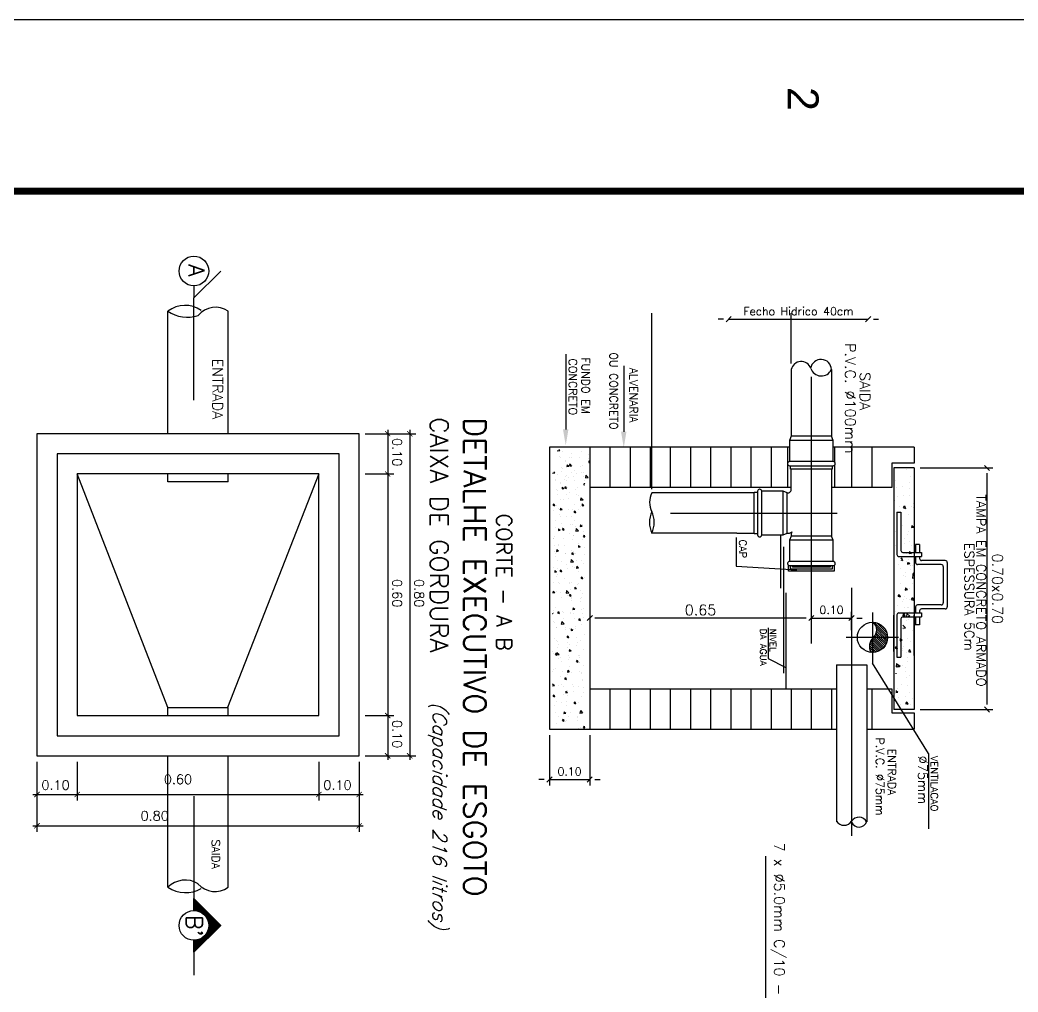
# Model space of a CAD drawing. Header units: millimetres. Extents: x 1904 to 2142, y -1319 to -1235.
# Drawn here: x 1937.38 to 1951.95, y -1249.12 to -1234.92 of the extents above; entities that cross this region are included whole.
import ezdxf
from ezdxf.enums import TextEntityAlignment as Align

# ---------------------------------------------------------------- set-up
doc = ezdxf.new("R2010")
doc.units = ezdxf.units.MM
doc.header["$LTSCALE"] = 30
doc.linetypes.add('CENTER2', pattern=[28.575, 19.05, -3.175, 3.175, -3.175])
doc.linetypes.add('HIDDEN', pattern=[0.375, 0.25, -0.125])
doc.layers.get('0').update_dxf_attribs({"linetype": 'CONTINUOUS'})
for name, color, linetype in [('A-LAYOUT', 7, 'CONTINUOUS'), ('DETALLHES_CAIXAS', 6, 'CONTINUOUS'), ("PRANCHA - PROJETU'S", 7, 'CONTINUOUS'), ('TXT_1', 2, 'CONTINUOUS'), ('TXT_2', 6, 'CONTINUOUS')]:
    doc.layers.add(name, color=color, linetype=linetype)
doc.styles.add('ADITIVOCAD', font='ROMANS.shx')
doc.styles.add('ARIAL', font='arial.ttf', dxfattribs={"height": 2})
doc.styles.add('ROMANS', font='simplex.shx', dxfattribs={"height": 6})

# ---------------------------------------------------------------- blocks, each defined once
blk = doc.blocks.new('ADFSGASDFG')
at = {"layer": "PRANCHA - PROJETU'S", "color": 1}
blk.add_line((276.578, 107.346), (276.578, 47.946), dxfattribs=at)
at = {"layer": "PRANCHA - PROJETU'S", "color": 4, "const_width": 0.1}
blk.add_lwpolyline([(279.078, 106.346), (359.678, 106.346), (359.678, 48.946), (279.078, 48.946)], close=True, dxfattribs=at)
at = {"layer": "PRANCHA - PROJETU'S", "color": 50, "linetype": 'Continuous', "style": 'ARIAL'}
blk.add_text('2', height=0.45, dxfattribs=at).set_placement((277.732, 92.496), align=Align.MIDDLE)
blk = doc.blocks.new('*X101')
at = {"color": 0}
for p, q in [((189.809, 137.783), (190.139, 138.114)), ((189.823, 137.85), (190.072, 138.1)), ((189.872, 137.952), (189.97, 138.051)), ((189.912, 137.834), (190.181, 138.103)), ((189.98, 137.849), (190.181, 138.05)), ((190.181, 138.103), (190.194, 138.116)), ((190.181, 138.05), (190.242, 138.111)), ((190.181, 137.997), (190.286, 138.101)), ((190.181, 137.944), (190.325, 138.087)), ((190.181, 137.891), (190.361, 138.07)), ((190.181, 137.838), (190.394, 138.05)), ((190.181, 137.785), (190.424, 138.027)), ((190.031, 137.847), (190.181, 137.997)), ((190.074, 137.837), (190.181, 137.944)), ((190.112, 137.821), (190.181, 137.891)), ((190.144, 137.801), (190.181, 137.838)), ((190.173, 137.776), (190.181, 137.785)), ((190.198, 137.749), (190.451, 138.001)), ((190.244, 137.741), (190.476, 137.973)), ((190.297, 137.741), (190.498, 137.942)), ((190.35, 137.741), (190.517, 137.908)), ((190.403, 137.741), (190.533, 137.871)), ((190.456, 137.741), (190.545, 137.831)), ((190.509, 137.741), (190.554, 137.786)), ((190.227, 137.724), (190.244, 137.741)), ((190.259, 137.703), (190.297, 137.741)), ((190.295, 137.686), (190.35, 137.741)), ((190.335, 137.673), (190.403, 137.741)), ((190.38, 137.665), (190.456, 137.741)), ((190.433, 137.665), (190.509, 137.741)), ((190.5, 137.679), (190.556, 137.735))]:
    blk.add_line(p, q, dxfattribs=at)
blk = doc.blocks.new('*X99')
at = {"color": 0}
for p, q in [((101.59, 65.457), (101.923, 65.79)), ((102.251, 65.457), (101.919, 65.789)), ((101.608, 65.457), (101.932, 65.781)), ((101.626, 65.457), (101.941, 65.772)), ((101.643, 65.457), (101.95, 65.763)), ((101.661, 65.457), (101.958, 65.755)), ((101.839, 65.622), (101.795, 65.665)), ((101.851, 65.627), (101.804, 65.674)), ((101.864, 65.632), (101.813, 65.683)), ((101.878, 65.636), (101.822, 65.692)), ((101.892, 65.639), (101.831, 65.701)), ((101.908, 65.641), (101.84, 65.709)), ((101.847, 65.626), (101.967, 65.746)), ((101.925, 65.641), (101.848, 65.718)), ((101.944, 65.64), (101.857, 65.727)), ((101.966, 65.636), (101.866, 65.736)), ((101.874, 65.635), (101.976, 65.737)), ((101.993, 65.627), (101.875, 65.745)), ((102.035, 65.602), (101.884, 65.754)), ((102.198, 65.457), (101.893, 65.762)), ((101.897, 65.64), (101.985, 65.728)), ((102.216, 65.457), (101.901, 65.771)), ((102.233, 65.457), (101.91, 65.78)), ((101.916, 65.641), (101.994, 65.719)), ((101.933, 65.641), (102.003, 65.71)), ((101.949, 65.639), (102.011, 65.702)), ((101.964, 65.636), (102.02, 65.693)), ((101.978, 65.633), (102.029, 65.684)), ((101.991, 65.628), (102.038, 65.675)), ((102.003, 65.622), (102.047, 65.666)), ((101.738, 65.475), (101.672, 65.541)), ((101.74, 65.49), (101.68, 65.55)), ((101.744, 65.505), (101.689, 65.559)), ((101.748, 65.518), (101.698, 65.568)), ((101.753, 65.531), (101.707, 65.577)), ((101.759, 65.543), (101.716, 65.586)), ((101.765, 65.554), (101.725, 65.594)), ((101.772, 65.565), (101.733, 65.603)), ((101.78, 65.575), (101.742, 65.612)), ((101.788, 65.584), (101.751, 65.621)), ((101.797, 65.593), (101.76, 65.63)), ((101.807, 65.601), (101.769, 65.639)), ((101.817, 65.609), (101.778, 65.648)), ((101.827, 65.615), (101.787, 65.656)), ((102.015, 65.616), (102.056, 65.657)), ((102.025, 65.609), (102.065, 65.649)), ((102.036, 65.602), (102.073, 65.64)), ((102.045, 65.594), (102.082, 65.631)), ((102.054, 65.585), (102.091, 65.622)), ((102.062, 65.576), (102.1, 65.613)), ((102.18, 65.457), (102.067, 65.571)), ((102.07, 65.566), (102.109, 65.604)), ((102.077, 65.555), (102.118, 65.595)), ((102.084, 65.544), (102.126, 65.587)), ((102.09, 65.532), (102.135, 65.578)), ((102.095, 65.52), (102.144, 65.569)), ((102.099, 65.506), (102.153, 65.56)), ((102.102, 65.492), (102.162, 65.551)), ((102.105, 65.477), (102.171, 65.542)), ((101.597, 65.457), (101.592, 65.462)), ((101.615, 65.457), (101.601, 65.471)), ((101.632, 65.457), (101.61, 65.48)), ((101.65, 65.457), (101.619, 65.488)), ((101.668, 65.457), (101.627, 65.497)), ((101.685, 65.457), (101.636, 65.506)), ((101.703, 65.457), (101.645, 65.515)), ((101.721, 65.457), (101.654, 65.524)), ((101.737, 65.458), (101.663, 65.533)), ((101.679, 65.457), (101.753, 65.531)), ((101.696, 65.457), (101.744, 65.504)), ((101.714, 65.457), (101.739, 65.482)), ((101.732, 65.457), (101.737, 65.463)), ((102.163, 65.457), (102.092, 65.528)), ((102.145, 65.457), (102.1, 65.502)), ((102.127, 65.457), (102.104, 65.48)), ((102.106, 65.46), (102.179, 65.534)), ((102.109, 65.457), (102.106, 65.461)), ((102.121, 65.457), (102.188, 65.525)), ((102.138, 65.457), (102.197, 65.516)), ((102.156, 65.457), (102.206, 65.507)), ((102.174, 65.457), (102.215, 65.498)), ((102.191, 65.457), (102.224, 65.489)), ((102.209, 65.457), (102.232, 65.481)), ((102.227, 65.457), (102.241, 65.472)), ((102.244, 65.457), (102.25, 65.463))]:
    blk.add_line(p, q, dxfattribs=at)

msp = doc.modelspace()

# ---------------------------------------------------------------- linework, layer by layer
at = {"layer": 'A-LAYOUT'}
for p, q in [((1939.537, -1240.963), (1939.537, -1239.173)), ((1940.419, -1240.963), (1940.419, -1239.173)), ((1945.347, -1239.802), (1945.347, -1240.901)), ((1946.194, -1239.969), (1946.194, -1240.933)), ((1949.251, -1241.06), (1948.615, -1241.06)), ((1949.271, -1241.16), (1949.271, -1241.377)), ((1945.224, -1241.211), (1945.261, -1241.207)), ((1945.245, -1241.192), (1945.261, -1241.207)), ((1945.259, -1241.205), (1945.259, -1241.205)), ((1945.262, -1241.302), (1945.262, -1241.302)), ((1945.273, -1241.311), (1945.273, -1241.311)), ((1945.299, -1241.227), (1945.299, -1241.227)), ((1945.403, -1241.307), (1945.403, -1241.307)), ((1945.426, -1241.317), (1945.426, -1241.317)), ((1945.432, -1241.25), (1945.432, -1241.25)), ((1945.544, -1241.313), (1945.544, -1241.313)), ((1945.572, -1241.22), (1945.572, -1241.22)), ((1945.685, -1241.267), (1945.685, -1241.267)), ((1945.685, -1241.318), (1945.685, -1241.318)), ((1945.289, -1241.453), (1945.289, -1241.453)), ((1945.339, -1241.351), (1945.339, -1241.351)), ((1945.346, -1241.364), (1945.346, -1241.364)), ((1945.367, -1241.417), (1945.364, -1241.442)), ((1945.364, -1241.442), (1945.391, -1241.437)), ((1945.367, -1241.417), (1945.391, -1241.437)), ((1945.412, -1241.405), (1945.398, -1241.427)), ((1945.398, -1241.427), (1945.424, -1241.435)), ((1945.412, -1241.405), (1945.424, -1241.435)), ((1945.44, -1241.423), (1945.44, -1241.423)), ((1945.563, -1241.447), (1945.563, -1241.447)), ((1945.593, -1241.428), (1945.593, -1241.428)), ((1945.685, -1241.358), (1945.683, -1241.383)), ((1945.683, -1241.383), (1945.694, -1241.381)), ((1945.685, -1241.358), (1945.694, -1241.366)), ((1939.538, -1244.962), (1938.214, -1241.551)), ((1939.537, -1241.668), (1939.537, -1241.551)), ((1941.743, -1241.551), (1940.407, -1244.962)), ((1940.419, -1241.668), (1940.419, -1241.551)), ((1945.153, -1241.539), (1945.19, -1241.535)), ((1945.174, -1241.519), (1945.19, -1241.534)), ((1945.188, -1241.533), (1945.188, -1241.533)), ((1945.228, -1241.555), (1945.228, -1241.555)), ((1945.292, -1241.52), (1945.292, -1241.52)), ((1945.294, -1241.472), (1945.294, -1241.472)), ((1945.337, -1241.59), (1945.337, -1241.59)), ((1945.361, -1241.577), (1945.361, -1241.577)), ((1945.381, -1241.598), (1945.381, -1241.598)), ((1945.433, -1241.525), (1945.433, -1241.525)), ((1945.461, -1241.583), (1945.461, -1241.583)), ((1945.474, -1241.497), (1945.474, -1241.497)), ((1945.501, -1241.548), (1945.501, -1241.548)), ((1945.574, -1241.53), (1945.574, -1241.53)), ((1945.607, -1241.534), (1945.607, -1241.534)), ((1945.613, -1241.595), (1945.613, -1241.595)), ((1945.639, -1241.57), (1945.633, -1241.608)), ((1945.633, -1241.608), (1945.673, -1241.603)), ((1945.639, -1241.57), (1945.673, -1241.603)), ((1950.136, -1241.605), (1950.137, -1241.609)), ((1950.136, -1241.608), (1950.137, -1241.609)), ((1950.147, -1241.483), (1950.147, -1241.483)), ((1950.323, -1241.489), (1950.323, -1241.489)), ((1950.374, -1241.584), (1950.374, -1241.584)), ((1950.428, -1241.536), (1950.428, -1241.536)), ((1940.419, -1241.668), (1939.537, -1241.668)), ((1945.191, -1241.63), (1945.191, -1241.63)), ((1945.202, -1241.639), (1945.202, -1241.639)), ((1945.268, -1241.679), (1945.268, -1241.679)), ((1945.275, -1241.691), (1945.275, -1241.691)), ((1945.295, -1241.744), (1945.293, -1241.77)), ((1945.295, -1241.744), (1945.32, -1241.765)), ((1945.341, -1241.733), (1945.327, -1241.754)), ((1945.327, -1241.754), (1945.352, -1241.763)), ((1945.332, -1241.635), (1945.332, -1241.635)), ((1945.341, -1241.733), (1945.352, -1241.763)), ((1945.355, -1241.644), (1945.355, -1241.644)), ((1945.369, -1241.75), (1945.369, -1241.75)), ((1945.473, -1241.64), (1945.473, -1241.64)), ((1945.522, -1241.755), (1945.522, -1241.755)), ((1945.614, -1241.685), (1945.612, -1241.711)), ((1945.612, -1241.711), (1945.623, -1241.709)), ((1945.614, -1241.645), (1945.614, -1241.645)), ((1945.614, -1241.685), (1945.623, -1241.693)), ((1950.164, -1241.65), (1950.164, -1241.65)), ((1950.184, -1241.755), (1950.184, -1241.755)), ((1950.264, -1241.731), (1950.264, -1241.731)), ((1950.372, -1241.672), (1950.372, -1241.672)), ((1945.218, -1241.781), (1945.218, -1241.781)), ((1945.221, -1241.847), (1945.221, -1241.847)), ((1945.223, -1241.799), (1945.223, -1241.799)), ((1945.293, -1241.77), (1945.32, -1241.765)), ((1945.362, -1241.852), (1945.362, -1241.852)), ((1945.403, -1241.824), (1945.403, -1241.824)), ((1945.492, -1241.774), (1945.492, -1241.774)), ((1945.503, -1241.857), (1945.503, -1241.857)), ((1945.536, -1241.861), (1945.536, -1241.861)), ((1945.568, -1241.897), (1945.562, -1241.935)), ((1945.568, -1241.897), (1945.602, -1241.93)), ((1948.096, -1241.827), (1946.604, -1241.827)), ((1948.52, -1242.439), (1948.52, -1241.804)), ((1950.186, -1241.874), (1950.186, -1241.874)), ((1950.281, -1241.863), (1950.281, -1241.863)), ((1950.36, -1241.761), (1950.36, -1241.761)), ((1950.362, -1241.867), (1950.362, -1241.867)), ((1945.171, -1241.986), (1945.156, -1242.007)), ((1945.156, -1242.007), (1945.182, -1242.015)), ((1945.171, -1241.986), (1945.182, -1242.015)), ((1945.209, -1242.007), (1945.209, -1242.007)), ((1945.266, -1241.918), (1945.266, -1241.918)), ((1945.269, -1242.048), (1945.267, -1242.073)), ((1945.269, -1242.048), (1945.293, -1242.068)), ((1945.31, -1241.926), (1945.31, -1241.926)), ((1945.39, -1241.91), (1945.39, -1241.91)), ((1945.482, -1242), (1945.482, -1242)), ((1945.557, -1242.022), (1945.557, -1242.022)), ((1945.562, -1241.935), (1945.602, -1241.93)), ((1945.587, -1241.989), (1945.585, -1242.015)), ((1945.585, -1242.015), (1945.612, -1242.01)), ((1945.587, -1241.989), (1945.612, -1242.01)), ((1950.152, -1241.933), (1950.152, -1241.933)), ((1950.218, -1242.022), (1950.218, -1242.022)), ((1950.294, -1242.016), (1950.276, -1242.043)), ((1950.276, -1242.043), (1950.308, -1242.053)), ((1950.294, -1242.016), (1950.308, -1242.053)), ((1950.394, -1242.028), (1950.394, -1242.028)), ((1950.421, -1242.038), (1950.421, -1242.038)), ((1950.425, -1241.981), (1950.425, -1241.981)), ((1950.43, -1241.955), (1950.43, -1241.955)), ((1945.162, -1242.087), (1945.162, -1242.087)), ((1945.248, -1242.061), (1945.248, -1242.061)), ((1945.256, -1242.144), (1945.256, -1242.144)), ((1945.259, -1242.066), (1945.259, -1242.066)), ((1945.267, -1242.073), (1945.293, -1242.068)), ((1945.272, -1242.172), (1945.272, -1242.172)), ((1945.353, -1242.173), (1945.353, -1242.173)), ((1945.389, -1242.066), (1945.389, -1242.066)), ((1945.426, -1242.178), (1945.426, -1242.178)), ((1945.446, -1242.071), (1945.446, -1242.071)), ((1945.478, -1242.089), (1945.463, -1242.11)), ((1945.463, -1242.11), (1945.489, -1242.118)), ((1945.478, -1242.089), (1945.489, -1242.118)), ((1945.53, -1242.071), (1945.53, -1242.071)), ((1950.182, -1242.11), (1950.241, -1242.11)), ((1950.182, -1242.11), (1950.182, -1242.727)), ((1950.239, -1242.183), (1950.239, -1242.183)), ((1950.241, -1242.11), (1950.241, -1242.668)), ((1950.307, -1242.064), (1950.307, -1242.064)), ((1950.35, -1242.15), (1950.35, -1242.15)), ((1945.199, -1242.233), (1945.199, -1242.233)), ((1945.204, -1242.334), (1945.204, -1242.334)), ((1945.28, -1242.281), (1945.28, -1242.281)), ((1945.307, -1242.341), (1945.293, -1242.363)), ((1945.294, -1242.333), (1945.294, -1242.333)), ((1945.307, -1242.341), (1945.319, -1242.371)), ((1945.421, -1242.286), (1945.421, -1242.286)), ((1945.44, -1242.284), (1945.44, -1242.284)), ((1945.472, -1242.226), (1945.472, -1242.226)), ((1945.488, -1242.318), (1945.488, -1242.318)), ((1945.561, -1242.293), (1945.559, -1242.318)), ((1945.559, -1242.318), (1945.585, -1242.313)), ((1945.561, -1242.293), (1945.585, -1242.313)), ((1945.562, -1242.291), (1945.562, -1242.291)), ((1945.593, -1242.289), (1945.593, -1242.289)), ((1950.14, -1242.215), (1950.14, -1242.215)), ((1950.143, -1242.259), (1950.143, -1242.259)), ((1950.258, -1242.297), (1950.258, -1242.297)), ((1950.399, -1242.303), (1950.396, -1242.335)), ((1950.396, -1242.335), (1950.43, -1242.329)), ((1950.399, -1242.303), (1950.43, -1242.329)), ((1950.409, -1242.321), (1950.409, -1242.321)), ((1945.19, -1242.459), (1945.19, -1242.459)), ((1945.242, -1242.352), (1945.24, -1242.377)), ((1945.24, -1242.377), (1945.267, -1242.372)), ((1945.242, -1242.352), (1945.267, -1242.372)), ((1945.247, -1242.37), (1945.247, -1242.37)), ((1945.293, -1242.363), (1945.318, -1242.371)), ((1945.395, -1242.42), (1945.395, -1242.42)), ((1945.461, -1242.444), (1945.461, -1242.444)), ((1945.463, -1242.452), (1945.463, -1242.452)), ((1945.498, -1242.349), (1945.492, -1242.387)), ((1945.492, -1242.387), (1945.532, -1242.382)), ((1945.498, -1242.349), (1945.532, -1242.382)), ((1945.614, -1242.445), (1945.6, -1242.466)), ((1945.6, -1242.466), (1945.623, -1242.473)), ((1945.607, -1242.395), (1945.607, -1242.395)), ((1945.614, -1242.445), (1945.623, -1242.468)), ((1947.843, -1242.415), (1946.604, -1242.415)), ((1947.836, -1242.478), (1947.836, -1242.897)), ((1947.843, -1242.415), (1948.096, -1242.415)), ((1948.485, -1242.439), (1948.485, -1243.219)), ((1950.16, -1242.392), (1950.16, -1242.392)), ((1950.338, -1242.432), (1950.338, -1242.432)), ((1950.351, -1242.398), (1950.351, -1242.398)), ((1945.162, -1242.489), (1945.162, -1242.489)), ((1945.169, -1242.493), (1945.169, -1242.493)), ((1945.176, -1242.595), (1945.176, -1242.595)), ((1945.237, -1242.596), (1945.237, -1242.596)), ((1945.247, -1242.581), (1945.247, -1242.581)), ((1945.31, -1242.498), (1945.31, -1242.498)), ((1945.329, -1242.6), (1945.329, -1242.6)), ((1945.451, -1242.504), (1945.451, -1242.504)), ((1945.53, -1242.565), (1945.53, -1242.565)), ((1945.534, -1242.597), (1945.532, -1242.622)), ((1945.532, -1242.622), (1945.559, -1242.617)), ((1945.534, -1242.597), (1945.559, -1242.617)), ((1945.592, -1242.509), (1945.592, -1242.509)), ((1945.621, -1242.626), (1945.621, -1242.626)), ((1948.529, -1242.615), (1948.529, -1244.463)), ((1949.251, -1242.518), (1948.615, -1242.518)), ((1950.159, -1242.601), (1950.159, -1242.601)), ((1950.186, -1242.592), (1950.186, -1242.592)), ((1950.292, -1242.492), (1950.292, -1242.492)), ((1950.295, -1242.569), (1950.295, -1242.569)), ((1950.369, -1242.531), (1950.369, -1242.531)), ((1950.397, -1242.603), (1950.397, -1242.603)), ((1950.455, -1242.58), (1950.455, -1242.698)), ((1950.514, -1242.58), (1950.455, -1242.58)), ((1950.514, -1242.58), (1950.514, -1242.698)), ((1945.18, -1242.685), (1945.18, -1242.685)), ((1945.196, -1242.707), (1945.196, -1242.707)), ((1945.197, -1242.755), (1945.197, -1242.755)), ((1945.213, -1242.681), (1945.24, -1242.676)), ((1945.216, -1242.655), (1945.214, -1242.681)), ((1945.216, -1242.655), (1945.24, -1242.676)), ((1945.337, -1242.712), (1945.337, -1242.712)), ((1945.343, -1242.706), (1945.343, -1242.706)), ((1945.429, -1242.718), (1945.455, -1242.727)), ((1945.444, -1242.697), (1945.43, -1242.718)), ((1945.437, -1242.666), (1945.437, -1242.666)), ((1945.444, -1242.697), (1945.455, -1242.727)), ((1945.453, -1242.678), (1945.453, -1242.678)), ((1945.478, -1242.717), (1945.478, -1242.717)), ((1945.496, -1242.712), (1945.496, -1242.712)), ((1945.619, -1242.723), (1945.619, -1242.723)), ((1950.212, -1242.757), (1950.543, -1242.757)), ((1950.251, -1242.777), (1950.238, -1242.797)), ((1950.251, -1242.777), (1950.265, -1242.814)), ((1950.27, -1242.698), (1950.543, -1242.698)), ((1950.326, -1242.715), (1950.326, -1242.715)), ((1950.366, -1242.683), (1950.363, -1242.714)), ((1950.363, -1242.714), (1950.396, -1242.708)), ((1950.366, -1242.683), (1950.396, -1242.708)), ((1950.395, -1242.731), (1950.395, -1242.731)), ((1950.455, -1242.757), (1950.455, -1242.845)), ((1950.514, -1242.757), (1950.514, -1242.786)), ((1950.543, -1242.698), (1950.543, -1242.757)), ((1945.171, -1242.911), (1945.171, -1242.911)), ((1945.227, -1242.822), (1945.227, -1242.822)), ((1945.289, -1242.828), (1945.289, -1242.828)), ((1945.364, -1242.867), (1945.364, -1242.867)), ((1945.428, -1242.801), (1945.422, -1242.839)), ((1945.422, -1242.839), (1945.462, -1242.834)), ((1945.428, -1242.801), (1945.462, -1242.834)), ((1945.444, -1242.904), (1945.444, -1242.904)), ((1945.48, -1242.913), (1945.48, -1242.913)), ((1945.505, -1242.926), (1945.532, -1242.921)), ((1945.508, -1242.9), (1945.506, -1242.926)), ((1945.508, -1242.9), (1945.532, -1242.921)), ((1945.51, -1242.818), (1945.51, -1242.818)), ((1945.573, -1242.812), (1945.573, -1242.812)), ((1945.612, -1242.852), (1945.612, -1242.852)), ((1947.836, -1242.897), (1948.723, -1242.951)), ((1950.199, -1242.876), (1950.199, -1242.876)), ((1950.238, -1242.805), (1950.265, -1242.814)), ((1950.329, -1242.836), (1950.329, -1242.836)), ((1950.336, -1242.866), (1950.37, -1242.86)), ((1950.338, -1242.846), (1950.337, -1242.866)), ((1950.345, -1242.8), (1950.345, -1242.8)), ((1950.354, -1242.846), (1950.37, -1242.86)), ((1950.375, -1242.883), (1950.375, -1242.883)), ((1950.385, -1242.886), (1950.385, -1242.886)), ((1950.405, -1242.881), (1950.405, -1242.881)), ((1950.831, -1242.874), (1950.484, -1242.874)), ((1950.889, -1242.815), (1950.543, -1242.815)), ((1950.86, -1242.904), (1950.86, -1243.433)), ((1950.919, -1242.845), (1950.919, -1243.492)), ((1945.189, -1242.959), (1945.187, -1242.985)), ((1945.187, -1242.985), (1945.213, -1242.98)), ((1945.189, -1242.959), (1945.214, -1242.98)), ((1945.218, -1243.048), (1945.218, -1243.048)), ((1945.227, -1242.927), (1945.227, -1242.927)), ((1945.232, -1243.023), (1945.232, -1243.023)), ((1945.273, -1242.95), (1945.259, -1242.971)), ((1945.259, -1242.971), (1945.285, -1242.98)), ((1945.273, -1242.95), (1945.285, -1242.98)), ((1945.368, -1242.932), (1945.368, -1242.932)), ((1945.509, -1242.937), (1945.509, -1242.937)), ((1945.531, -1242.978), (1945.531, -1242.978)), ((1945.58, -1243.053), (1945.566, -1243.074)), ((1945.58, -1243.053), (1945.592, -1243.083)), ((1945.615, -1243.059), (1945.615, -1243.059)), ((1950.23, -1242.926), (1950.23, -1242.926)), ((1950.281, -1243.031), (1950.281, -1243.031)), ((1950.309, -1243.052), (1950.309, -1243.052)), ((1950.314, -1242.997), (1950.314, -1242.997)), ((1950.38, -1242.94), (1950.38, -1242.94)), ((1950.409, -1243.071), (1950.436, -1243.068)), ((1950.417, -1243.024), (1950.41, -1243.071)), ((1950.428, -1242.994), (1950.411, -1243.02)), ((1950.411, -1243.02), (1950.436, -1243.029)), ((1950.417, -1243.024), (1950.436, -1243.043)), ((1950.428, -1242.994), (1950.436, -1243.014)), ((1945.161, -1243.137), (1945.161, -1243.137)), ((1945.246, -1243.129), (1945.246, -1243.129)), ((1945.257, -1243.145), (1945.257, -1243.145)), ((1945.331, -1243.075), (1945.331, -1243.075)), ((1945.398, -1243.15), (1945.398, -1243.15)), ((1945.399, -1243.134), (1945.399, -1243.134)), ((1945.434, -1243.13), (1945.434, -1243.13)), ((1945.481, -1243.204), (1945.479, -1243.23)), ((1945.481, -1243.204), (1945.505, -1243.225)), ((1945.522, -1243.16), (1945.522, -1243.16)), ((1945.539, -1243.155), (1945.539, -1243.155)), ((1945.566, -1243.074), (1945.592, -1243.083)), ((1945.602, -1243.078), (1945.602, -1243.078)), ((1950.142, -1243.168), (1950.142, -1243.168)), ((1950.236, -1243.148), (1950.236, -1243.148)), ((1950.306, -1243.214), (1950.303, -1243.245)), ((1950.306, -1243.214), (1950.336, -1243.239)), ((1950.412, -1243.155), (1950.412, -1243.155)), ((1945.163, -1243.263), (1945.16, -1243.288)), ((1945.16, -1243.288), (1945.187, -1243.283)), ((1945.163, -1243.263), (1945.187, -1243.283)), ((1945.208, -1243.274), (1945.208, -1243.274)), ((1945.267, -1243.289), (1945.267, -1243.289)), ((1945.284, -1243.358), (1945.284, -1243.358)), ((1945.358, -1243.253), (1945.352, -1243.291)), ((1945.352, -1243.291), (1945.392, -1243.286)), ((1945.358, -1243.253), (1945.392, -1243.286)), ((1945.374, -1243.322), (1945.374, -1243.322)), ((1945.41, -1243.306), (1945.396, -1243.327)), ((1945.396, -1243.327), (1945.421, -1243.336)), ((1945.41, -1243.306), (1945.421, -1243.336)), ((1945.413, -1243.24), (1945.413, -1243.24)), ((1945.425, -1243.356), (1945.425, -1243.356)), ((1945.479, -1243.23), (1945.505, -1243.225)), ((1945.566, -1243.246), (1945.566, -1243.246)), ((1945.58, -1243.352), (1945.58, -1243.352)), ((1945.593, -1243.304), (1945.593, -1243.304)), ((1948.561, -1243.286), (1948.561, -1244.689)), ((1950.197, -1243.336), (1950.229, -1243.347)), ((1950.215, -1243.31), (1950.198, -1243.336)), ((1950.215, -1243.31), (1950.23, -1243.347)), ((1950.297, -1243.334), (1950.297, -1243.334)), ((1950.303, -1243.246), (1950.336, -1243.239)), ((1950.368, -1243.223), (1950.368, -1243.223)), ((1950.41, -1243.356), (1950.393, -1243.383)), ((1950.41, -1243.356), (1950.425, -1243.393)), ((1945.199, -1243.5), (1945.199, -1243.5)), ((1945.425, -1243.364), (1945.425, -1243.364)), ((1945.434, -1243.401), (1945.434, -1243.401)), ((1945.455, -1243.508), (1945.452, -1243.533)), ((1945.455, -1243.508), (1945.479, -1243.528)), ((1945.564, -1243.407), (1945.564, -1243.407)), ((1945.566, -1243.369), (1945.566, -1243.369)), ((1950.195, -1243.476), (1950.195, -1243.476)), ((1950.27, -1243.416), (1950.27, -1243.416)), ((1950.272, -1243.387), (1950.272, -1243.387)), ((1950.297, -1243.501), (1950.297, -1243.501)), ((1950.325, -1243.365), (1950.325, -1243.365)), ((1950.342, -1243.498), (1950.342, -1243.498)), ((1950.356, -1243.505), (1950.356, -1243.505)), ((1950.368, -1243.39), (1950.368, -1243.39)), ((1950.393, -1243.383), (1950.425, -1243.394)), ((1950.455, -1243.492), (1950.455, -1243.58)), ((1950.831, -1243.462), (1950.484, -1243.462)), ((1945.153, -1243.581), (1945.16, -1243.587)), ((1945.153, -1243.589), (1945.16, -1243.587)), ((1945.164, -1243.552), (1945.164, -1243.552)), ((1945.175, -1243.573), (1945.175, -1243.573)), ((1945.239, -1243.559), (1945.225, -1243.58)), ((1945.225, -1243.58), (1945.251, -1243.588)), ((1945.239, -1243.559), (1945.251, -1243.588)), ((1945.302, -1243.557), (1945.302, -1243.557)), ((1945.316, -1243.578), (1945.316, -1243.578)), ((1945.415, -1243.582), (1945.415, -1243.582)), ((1945.416, -1243.569), (1945.416, -1243.569)), ((1945.452, -1243.533), (1945.479, -1243.528)), ((1945.457, -1243.584), (1945.457, -1243.584)), ((1945.583, -1243.53), (1945.583, -1243.53)), ((1945.598, -1243.589), (1945.598, -1243.589)), ((1945.601, -1243.512), (1945.601, -1243.512)), ((1950.139, -1244.145), (1950.139, -1243.612)), ((1950.16, -1243.559), (1950.16, -1243.559)), ((1950.182, -1243.609), (1950.182, -1244.227)), ((1950.212, -1243.58), (1950.543, -1243.58)), ((1950.269, -1243.579), (1950.294, -1243.601)), ((1950.269, -1243.606), (1950.294, -1243.601)), ((1950.273, -1243.594), (1950.27, -1243.625)), ((1950.27, -1243.625), (1950.303, -1243.619)), ((1950.27, -1243.639), (1950.543, -1243.639)), ((1950.273, -1243.594), (1950.303, -1243.619)), ((1950.285, -1243.617), (1950.285, -1243.617)), ((1950.329, -1243.589), (1950.322, -1243.636)), ((1950.322, -1243.636), (1950.372, -1243.63)), ((1950.329, -1243.589), (1950.372, -1243.63)), ((1950.371, -1243.564), (1950.371, -1243.564)), ((1950.433, -1244.204), (1950.433, -1243.612)), ((1950.437, -1243.635), (1950.437, -1243.635)), ((1950.455, -1243.639), (1950.455, -1243.756)), ((1950.514, -1243.551), (1950.514, -1243.58)), ((1950.514, -1243.639), (1950.514, -1243.756)), ((1950.889, -1243.521), (1950.543, -1243.521)), ((1950.543, -1243.58), (1950.543, -1243.639)), ((1945.17, -1243.712), (1945.17, -1243.712)), ((1945.189, -1243.726), (1945.189, -1243.726)), ((1945.205, -1243.791), (1945.205, -1243.791)), ((1945.206, -1243.799), (1945.206, -1243.799)), ((1945.288, -1243.705), (1945.282, -1243.743)), ((1945.282, -1243.743), (1945.322, -1243.738)), ((1945.288, -1243.705), (1945.322, -1243.738)), ((1945.316, -1243.663), (1945.316, -1243.663)), ((1945.346, -1243.796), (1945.346, -1243.796)), ((1945.469, -1243.668), (1945.469, -1243.668)), ((1945.483, -1243.774), (1945.483, -1243.774)), ((1945.546, -1243.662), (1945.532, -1243.683)), ((1945.532, -1243.683), (1945.558, -1243.691)), ((1945.546, -1243.662), (1945.558, -1243.691)), ((1945.574, -1243.756), (1945.574, -1243.756)), ((1945.607, -1243.654), (1945.607, -1243.654)), ((1948.303, -1243.796), (1948.303, -1244.248)), ((1950.241, -1243.668), (1950.241, -1244.227)), ((1950.269, -1243.759), (1950.309, -1243.797)), ((1950.269, -1243.802), (1950.309, -1243.797)), ((1950.285, -1243.784), (1950.285, -1243.784)), ((1950.325, -1243.696), (1950.325, -1243.696)), ((1950.356, -1243.672), (1950.356, -1243.672)), ((1950.454, -1243.767), (1950.454, -1243.767)), ((1950.514, -1243.756), (1950.455, -1243.756)), ((1945.337, -1243.823), (1945.337, -1243.823)), ((1945.376, -1243.915), (1945.362, -1243.936)), ((1945.362, -1243.936), (1945.387, -1243.944)), ((1945.376, -1243.915), (1945.387, -1243.944)), ((1945.406, -1243.809), (1945.406, -1243.809)), ((1945.428, -1243.812), (1945.426, -1243.837)), ((1945.426, -1243.837), (1945.452, -1243.832)), ((1945.428, -1243.812), (1945.452, -1243.832)), ((1945.459, -1243.816), (1945.459, -1243.816)), ((1945.487, -1243.801), (1945.487, -1243.801)), ((1945.504, -1243.934), (1945.504, -1243.934)), ((1945.621, -1243.893), (1945.621, -1243.893)), ((1950.272, -1243.828), (1950.272, -1243.828)), ((1950.405, -1243.832), (1950.405, -1243.832)), ((1945.18, -1243.952), (1945.18, -1243.952)), ((1945.206, -1243.979), (1945.206, -1243.979)), ((1945.22, -1244.085), (1945.22, -1244.085)), ((1945.232, -1244.005), (1945.232, -1244.005)), ((1945.248, -1244.046), (1945.248, -1244.046)), ((1945.373, -1244.01), (1945.373, -1244.01)), ((1945.373, -1244.09), (1945.373, -1244.09)), ((1945.396, -1244.035), (1945.396, -1244.035)), ((1945.501, -1244.063), (1945.501, -1244.063)), ((1945.514, -1244.015), (1945.514, -1244.015)), ((1945.564, -1243.982), (1945.564, -1243.982)), ((1950.173, -1244.07), (1950.155, -1244.097)), ((1950.171, -1243.956), (1950.171, -1243.956)), ((1950.173, -1244.07), (1950.185, -1244.103)), ((1950.231, -1243.955), (1950.228, -1243.987)), ((1950.228, -1243.987), (1950.261, -1243.98)), ((1950.231, -1243.955), (1950.261, -1243.98)), ((1950.273, -1244.067), (1950.273, -1244.067)), ((1950.344, -1243.955), (1950.344, -1243.955)), ((1950.378, -1244.005), (1950.378, -1244.005)), ((1945.155, -1244.147), (1945.155, -1244.147)), ((1945.17, -1244.178), (1945.17, -1244.178)), ((1945.205, -1244.167), (1945.191, -1244.188)), ((1945.191, -1244.188), (1945.217, -1244.197)), ((1945.205, -1244.167), (1945.217, -1244.197)), ((1945.217, -1244.157), (1945.212, -1244.195)), ((1945.212, -1244.195), (1945.252, -1244.19)), ((1945.217, -1244.157), (1945.252, -1244.19)), ((1945.264, -1244.225), (1945.264, -1244.225)), ((1945.387, -1244.196), (1945.387, -1244.196)), ((1945.401, -1244.115), (1945.399, -1244.141)), ((1945.399, -1244.141), (1945.426, -1244.136)), ((1945.401, -1244.115), (1945.426, -1244.136)), ((1945.405, -1244.23), (1945.405, -1244.23)), ((1945.54, -1244.202), (1945.54, -1244.202)), ((1945.546, -1244.235), (1945.546, -1244.235)), ((1945.554, -1244.208), (1945.554, -1244.208)), ((1945.611, -1244.119), (1945.611, -1244.119)), ((1950.155, -1244.097), (1950.185, -1244.107)), ((1950.182, -1244.227), (1950.241, -1244.227)), ((1950.262, -1244.131), (1950.262, -1244.131)), ((1950.269, -1244.1), (1950.269, -1244.1)), ((1950.316, -1244.163), (1950.316, -1244.163)), ((1950.368, -1244.117), (1950.35, -1244.143)), ((1950.35, -1244.144), (1950.382, -1244.154)), ((1950.368, -1244.117), (1950.382, -1244.154)), ((1950.445, -1244.107), (1950.445, -1244.107)), ((1945.241, -1244.245), (1945.241, -1244.245)), ((1945.291, -1244.293), (1945.291, -1244.293)), ((1945.387, -1244.261), (1945.387, -1244.261)), ((1945.408, -1244.357), (1945.408, -1244.357)), ((1945.513, -1244.27), (1945.498, -1244.291)), ((1945.498, -1244.291), (1945.524, -1244.3)), ((1945.513, -1244.27), (1945.524, -1244.3)), ((1945.543, -1244.31), (1945.543, -1244.31)), ((1945.554, -1244.308), (1945.554, -1244.308)), ((1945.602, -1244.345), (1945.602, -1244.345)), ((1948.303, -1244.248), (1948.561, -1244.38)), ((1949.301, -1244.339), (1949.301, -1246.633)), ((1949.301, -1244.339), (1949.742, -1244.339)), ((1949.742, -1244.339), (1949.742, -1246.633)), ((1950.645, -1245.633), (1949.826, -1244.315)), ((1950.178, -1244.321), (1950.171, -1244.368)), ((1950.171, -1244.368), (1950.221, -1244.362)), ((1950.178, -1244.321), (1950.221, -1244.362)), ((1950.198, -1244.335), (1950.195, -1244.366)), ((1950.195, -1244.366), (1950.228, -1244.36)), ((1950.198, -1244.335), (1950.228, -1244.36)), ((1950.261, -1244.349), (1950.261, -1244.349)), ((1950.306, -1244.372), (1950.306, -1244.372)), ((1950.332, -1244.238), (1950.332, -1244.238)), ((1950.334, -1244.295), (1950.334, -1244.295)), ((1950.431, -1244.313), (1950.431, -1244.313)), ((1945.153, -1244.437), (1945.153, -1244.437)), ((1945.161, -1244.404), (1945.161, -1244.404)), ((1945.198, -1244.394), (1945.198, -1244.394)), ((1945.276, -1244.513), (1945.276, -1244.513)), ((1945.294, -1244.442), (1945.294, -1244.442)), ((1945.342, -1244.523), (1945.328, -1244.544)), ((1945.342, -1244.523), (1945.353, -1244.553)), ((1945.375, -1244.419), (1945.373, -1244.445)), ((1945.373, -1244.445), (1945.399, -1244.44)), ((1945.375, -1244.419), (1945.399, -1244.44)), ((1945.377, -1244.487), (1945.377, -1244.487)), ((1945.435, -1244.447), (1945.435, -1244.447)), ((1945.545, -1244.434), (1945.545, -1244.434)), ((1945.575, -1244.468), (1945.575, -1244.468)), ((1945.576, -1244.452), (1945.576, -1244.452)), ((1950.166, -1244.463), (1950.169, -1244.47)), ((1950.166, -1244.469), (1950.169, -1244.47)), ((1950.315, -1244.44), (1950.315, -1244.44)), ((1950.32, -1244.52), (1950.32, -1244.52)), ((1950.36, -1244.496), (1950.36, -1244.496)), ((1945.153, -1244.614), (1945.182, -1244.642)), ((1945.153, -1244.646), (1945.182, -1244.642)), ((1945.18, -1244.651), (1945.18, -1244.651)), ((1945.24, -1244.641), (1945.24, -1244.641)), ((1945.29, -1244.619), (1945.29, -1244.619)), ((1945.321, -1244.656), (1945.321, -1244.656)), ((1945.328, -1244.544), (1945.353, -1244.553)), ((1945.333, -1244.54), (1945.333, -1244.54)), ((1945.443, -1244.624), (1945.443, -1244.624)), ((1945.462, -1244.661), (1945.462, -1244.661)), ((1945.535, -1244.66), (1945.535, -1244.66)), ((1945.586, -1244.557), (1945.586, -1244.557)), ((1945.592, -1244.571), (1945.592, -1244.571)), ((1945.603, -1244.666), (1945.603, -1244.666)), ((1950.249, -1244.632), (1950.249, -1244.632)), ((1950.34, -1244.639), (1950.34, -1244.639)), ((1945.171, -1244.776), (1945.157, -1244.797)), ((1945.157, -1244.797), (1945.183, -1244.806)), ((1945.171, -1244.776), (1945.183, -1244.806)), ((1945.311, -1244.779), (1945.311, -1244.779)), ((1945.348, -1244.723), (1945.346, -1244.748)), ((1945.346, -1244.748), (1945.373, -1244.743)), ((1945.348, -1244.723), (1945.373, -1244.743)), ((1945.367, -1244.713), (1945.367, -1244.713)), ((1945.376, -1244.787), (1945.376, -1244.787)), ((1945.457, -1244.73), (1945.457, -1244.73)), ((1945.583, -1244.797), (1945.583, -1244.797)), ((1945.61, -1244.736), (1945.61, -1244.736)), ((1950.166, -1244.716), (1950.195, -1244.74)), ((1950.166, -1244.745), (1950.195, -1244.74)), ((1950.195, -1244.691), (1950.195, -1244.691)), ((1950.309, -1244.803), (1950.309, -1244.803)), ((1950.368, -1244.749), (1950.368, -1244.749)), ((1939.537, -1244.962), (1940.419, -1244.962)), ((1939.537, -1245.08), (1939.537, -1244.962)), ((1940.419, -1245.08), (1940.419, -1244.962)), ((1945.179, -1244.935), (1945.179, -1244.935)), ((1945.212, -1244.871), (1945.212, -1244.871)), ((1945.283, -1244.888), (1945.283, -1244.888)), ((1945.353, -1244.876), (1945.353, -1244.876)), ((1945.358, -1244.939), (1945.358, -1244.939)), ((1945.479, -1244.879), (1945.464, -1244.9)), ((1945.464, -1244.9), (1945.49, -1244.909)), ((1945.478, -1244.891), (1945.478, -1244.891)), ((1945.479, -1244.879), (1945.49, -1244.909)), ((1945.494, -1244.881), (1945.494, -1244.881)), ((1945.526, -1244.886), (1945.526, -1244.886)), ((1950.203, -1244.908), (1950.203, -1244.908)), ((1950.213, -1244.823), (1950.213, -1244.823)), ((1950.237, -1244.914), (1950.237, -1244.914)), ((1950.326, -1244.878), (1950.308, -1244.904)), ((1950.308, -1244.904), (1950.34, -1244.915)), ((1950.326, -1244.878), (1950.34, -1244.915)), ((1950.38, -1244.914), (1950.38, -1244.914)), ((1950.404, -1244.83), (1950.404, -1244.83)), ((1945.193, -1245.041), (1945.193, -1245.041)), ((1945.241, -1245.088), (1945.241, -1245.088)), ((1945.322, -1245.027), (1945.319, -1245.052)), ((1945.319, -1245.052), (1945.346, -1245.047)), ((1945.322, -1245.027), (1945.346, -1245.047)), ((1945.346, -1245.047), (1945.346, -1245.047)), ((1945.382, -1245.093), (1945.382, -1245.093)), ((1945.418, -1245.033), (1945.418, -1245.033)), ((1945.523, -1245.098), (1945.523, -1245.098)), ((1945.56, -1245.005), (1945.554, -1245.043)), ((1945.554, -1245.043), (1945.594, -1245.038)), ((1945.56, -1245.005), (1945.594, -1245.038)), ((1945.573, -1245.023), (1945.573, -1245.023)), ((1945.214, -1245.202), (1945.214, -1245.202)), ((1945.308, -1245.132), (1945.294, -1245.153)), ((1945.294, -1245.153), (1945.319, -1245.161)), ((1945.308, -1245.132), (1945.319, -1245.161)), ((1945.325, -1245.135), (1945.325, -1245.135)), ((1945.348, -1245.165), (1945.348, -1245.165)), ((1945.36, -1245.153), (1945.36, -1245.153)), ((1945.513, -1245.158), (1945.513, -1245.158)), ((1945.516, -1245.112), (1945.516, -1245.112)), ((1945.564, -1245.249), (1945.564, -1245.249)), ((1945.615, -1245.235), (1945.601, -1245.256)), ((1945.601, -1245.256), (1945.623, -1245.263)), ((1945.615, -1245.235), (1945.623, -1245.256)), ((1945.46, -1245.28), (1945.46, -1245.28)), ((1945.527, -1245.264), (1945.527, -1245.264)), ((1945.614, -1245.272), (1945.613, -1245.284)), ((1945.614, -1245.272), (1945.623, -1245.28)), ((1939.537, -1247.588), (1939.537, -1245.668)), ((1940.419, -1247.588), (1940.419, -1245.668)), ((1950.645, -1245.633), (1950.645, -1246.736)), ((1948.266, -1247.133), (1948.266, -1249.74))]:
    msp.add_line(p, q, dxfattribs=at)
at = {"layer": 'A-LAYOUT', "linetype": 'ByBlock'}
for p, q in [((1946.602, -1241.775), (1946.602, -1239.203)), ((1947.688, -1239.33), (1947.764, -1239.253)), ((1948.639, -1239.937), (1948.639, -1239.203)), ((1949.801, -1239.253), (1949.724, -1239.33)), ((1947.65, -1239.291), (1947.573, -1239.291)), ((1947.726, -1239.291), (1949.763, -1239.291)), ((1949.839, -1239.291), (1949.916, -1239.291)), ((1942.419, -1240.963), (1942.835, -1240.963)), ((1942.419, -1240.963), (1943.157, -1240.963)), ((1942.747, -1240.904), (1942.747, -1241.61)), ((1943.068, -1240.904), (1943.068, -1245.727)), ((1950.521, -1241.463), (1951.586, -1241.463)), ((1951.536, -1241.502), (1951.46, -1241.425)), ((1942.419, -1241.551), (1942.835, -1241.551)), ((1942.419, -1241.551), (1942.835, -1241.551)), ((1942.747, -1241.492), (1942.747, -1245.139)), ((1951.498, -1241.54), (1951.498, -1244.916)), ((1945.736, -1243.617), (1945.66, -1243.693)), ((1945.698, -1243.647), (1945.698, -1243.743)), ((1948.895, -1243.693), (1948.971, -1243.617)), ((1948.895, -1243.693), (1948.971, -1243.617)), ((1948.933, -1243.584), (1948.933, -1243.743)), ((1948.933, -1243.584), (1948.933, -1243.743)), ((1949.559, -1243.617), (1949.483, -1243.693)), ((1949.521, -1243.833), (1949.521, -1243.567)), ((1948.856, -1243.655), (1945.774, -1243.655)), ((1948.856, -1243.655), (1948.78, -1243.655)), ((1948.933, -1243.655), (1949.521, -1243.655)), ((1949.598, -1243.655), (1949.674, -1243.655)), ((1951.46, -1244.954), (1951.536, -1245.031)), ((1942.419, -1245.08), (1942.835, -1245.08)), ((1942.419, -1245.08), (1942.835, -1245.08)), ((1942.747, -1245.021), (1942.747, -1245.727)), ((1950.521, -1244.992), (1951.586, -1244.992)), ((1945.108, -1245.364), (1945.108, -1246.103)), ((1945.697, -1245.364), (1945.697, -1246.103)), ((1942.419, -1245.668), (1943.157, -1245.668)), ((1942.419, -1245.668), (1942.835, -1245.668)), ((1937.625, -1245.756), (1937.625, -1246.321)), ((1937.625, -1245.756), (1937.625, -1246.778)), ((1938.214, -1245.756), (1938.214, -1246.321)), ((1938.214, -1245.756), (1938.214, -1246.321)), ((1941.743, -1245.756), (1941.743, -1246.321)), ((1941.743, -1245.756), (1941.743, -1246.321)), ((1942.331, -1245.756), (1942.331, -1246.321)), ((1942.331, -1245.756), (1942.331, -1246.778)), ((1945.07, -1246.053), (1945.147, -1245.976)), ((1945.735, -1245.976), (1945.658, -1246.053)), ((1945.032, -1246.015), (1944.956, -1246.015)), ((1945.108, -1246.015), (1945.697, -1246.015)), ((1945.773, -1246.015), (1945.85, -1246.015)), ((1937.567, -1246.233), (1938.272, -1246.233)), ((1938.155, -1246.233), (1941.802, -1246.233)), ((1941.684, -1246.233), (1942.39, -1246.233)), ((1937.567, -1246.69), (1942.39, -1246.69))]:
    msp.add_line(p, q, dxfattribs=at)
at = {"layer": 'A-LAYOUT', "linetype": 'CENTER2'}
for p, q in [((1948.933, -1240.13), (1948.933, -1244.027)), ((1946.876, -1242.121), (1949.31, -1242.121)), ((1949.521, -1243.213), (1949.521, -1246.836)), ((1949.826, -1243.573), (1949.826, -1244.315)), ((1950.208, -1243.938), (1949.444, -1243.938))]:
    msp.add_line(p, q, dxfattribs=at)
at = {"layer": 'A-LAYOUT', "linetype": 'HIDDEN'}
for p, q in [((1942.037, -1241.257), (1937.92, -1241.257)), ((1937.92, -1241.257), (1937.92, -1245.374)), ((1942.037, -1245.374), (1942.037, -1241.257)), ((1937.92, -1245.374), (1942.037, -1245.374))]:
    msp.add_line(p, q, dxfattribs=at)
at = {"layer": 'A-LAYOUT'}
for points in [[(1948.639, -1240.025), (1948.639, -1241)], [(1949.227, -1240.025), (1949.227, -1241)], [(1949.251, -1241.371), (1949.251, -1241.06), (1949.227, -1241), (1948.639, -1241), (1948.615, -1241.06), (1948.615, -1241.371)], [(1949.239, -1241.43), (1949.239, -1241.483), (1948.627, -1241.483), (1948.627, -1241.43)], [(1949.227, -1241.483), (1949.227, -1242.458)], [(1948.149, -1242.427), (1948.096, -1242.427), (1948.096, -1241.815), (1948.149, -1241.815)], [(1948.208, -1242.439), (1948.52, -1242.439), (1948.579, -1242.415), (1948.579, -1241.827), (1948.52, -1241.804), (1948.208, -1241.804)], [(1949.251, -1242.829), (1949.251, -1242.518), (1949.227, -1242.458), (1948.639, -1242.458), (1948.615, -1242.518), (1948.615, -1242.829)], [(1949.268, -1242.888), (1949.268, -1242.971), (1948.598, -1242.971), (1948.598, -1242.888)], [(1949.239, -1242.888), (1949.239, -1242.941), (1948.627, -1242.941), (1948.627, -1242.888)], [(1949.209, -1242.888), (1949.209, -1242.912), (1948.656, -1242.912), (1948.656, -1242.888)]]:
    msp.add_lwpolyline(points, dxfattribs=at)
at = {"layer": 'A-LAYOUT', "linetype": 'ByBlock', "const_width": 0.0115}
for points in [[(1942.785, -1241.001), (1942.709, -1240.924)], [(1943.107, -1241.001), (1943.03, -1240.924)], [(1942.785, -1241.589), (1942.709, -1241.513)], [(1942.709, -1241.513), (1942.785, -1241.589)], [(1942.785, -1245.118), (1942.709, -1245.042)], [(1942.709, -1245.042), (1942.785, -1245.118)], [(1942.709, -1245.63), (1942.785, -1245.706)], [(1943.03, -1245.63), (1943.107, -1245.706)], [(1937.664, -1246.195), (1937.587, -1246.271)], [(1938.252, -1246.195), (1938.175, -1246.271)], [(1938.175, -1246.271), (1938.252, -1246.195)], [(1941.704, -1246.271), (1941.781, -1246.195)], [(1941.781, -1246.195), (1941.704, -1246.271)], [(1942.293, -1246.271), (1942.369, -1246.195)], [(1937.664, -1246.652), (1937.587, -1246.728)], [(1942.293, -1246.728), (1942.369, -1246.652)]]:
    msp.add_lwpolyline(points, dxfattribs=at)
at = {"layer": 'A-LAYOUT'}
for points in [[(1948.587, -1241.398), (1948.587, -1241.404, 0.414214), (1948.613, -1241.43), (1949.254, -1241.43, 0.414214), (1949.281, -1241.404), (1949.281, -1241.398, 0.414214), (1949.254, -1241.371), (1948.613, -1241.371, 0.414214)], [(1948.182, -1241.775), (1948.176, -1241.775, 0.414214), (1948.149, -1241.802), (1948.149, -1242.442, 0.414214), (1948.176, -1242.469), (1948.182, -1242.469, 0.414214), (1948.208, -1242.442), (1948.208, -1241.802, 0.414214)], [(1948.587, -1242.856), (1948.587, -1242.862, 0.414214), (1948.613, -1242.888), (1949.254, -1242.888, 0.414214), (1949.281, -1242.862), (1949.281, -1242.856, 0.414214), (1949.254, -1242.829), (1948.613, -1242.829, 0.414214)]]:
    msp.add_lwpolyline(points, format="xyb", close=True, dxfattribs=at)
for points in [[(1948.579, -1241.827), (1948.605, -1241.827, 0.193767), (1948.639, -1241.79), (1948.639, -1241.483)], [(1948.579, -1242.415, 0.249457), (1948.649, -1242.396, 0.160647), (1948.639, -1242.458)]]:
    msp.add_lwpolyline(points, format="xyb", dxfattribs=at)
msp.add_circle((1949.826, -1243.938), 0.221, dxfattribs=at)
for centre, radius, start, end in [((1939.787, -1239.497), 0.409, 54.5889, 127.6466), ((1940.233, -1239.449), 0.333, 55.9888, 140.0652), ((1939.819, -1238.767), 0.494, 235.2216, 288.6581), ((1948.784, -1240.056), 0.148, 18.8635, 168.1185), ((1949.074, -1240.03), 0.153, 1.971, 171.4768), ((1949.079, -1239.955), 0.164, 198.8635, 334.5843), ((1946.879, -1241.965), 0.308, 153.3781, 206.3135), ((1946.949, -1242.258), 0.379, 155.7192, 204.551), ((1946.284, -1242.259), 0.355, 333.9567, 26.3135), ((1950.212, -1242.727), 0.0294, 180, 270), ((1950.27, -1242.668), 0.0294, 180, 270), ((1950.484, -1242.845), 0.0294, 180, 270), ((1950.543, -1242.786), 0.0294, 180, 270), ((1950.831, -1242.904), 0.0294, 0, 90), ((1950.889, -1242.845), 0.0294, 0, 90), ((1950.484, -1243.492), 0.0294, 90, 180), ((1950.831, -1243.433), 0.0294, 270, 0), ((1950.889, -1243.492), 0.0294, 270, 0), ((1950.212, -1243.609), 0.0294, 90, 180), ((1950.27, -1243.668), 0.0294, 90, 180), ((1950.543, -1243.551), 0.0294, 90, 180), ((1949.745, -1243.83), 0.144, 311.3765, 51.0385), ((1949.957, -1244.07), 0.176, 131.3765, 209.4853), ((1949.628, -1246.693), 0.128, 27.9019, 146.9301), ((1949.411, -1246.551), 0.132, 213.0699, 326.9301), ((1949.63, -1246.589), 0.119, 203.2479, 340.1992), ((1939.789, -1247.839), 0.356, 58.1249, 135.0838), ((1939.797, -1247.192), 0.473, 236.7098, 298.8397), ((1940.226, -1247.319), 0.331, 221.1401, 305.7291)]:
    msp.add_arc(centre, radius, start, end, dxfattribs=at)
for points in [[(1945.386, -1240.901), (1945.307, -1240.901), (1945.347, -1241.136)], [(1946.155, -1240.933), (1946.233, -1240.933), (1946.194, -1241.168)]]:
    msp.add_solid(points, dxfattribs=at)
at = {"layer": 'DETALLHES_CAIXAS'}
for p, q in [((1942.331, -1240.963), (1937.625, -1240.963)), ((1937.625, -1240.963), (1937.625, -1245.668)), ((1942.331, -1245.668), (1942.331, -1240.963)), ((1948.615, -1241.16), (1945.11, -1241.16)), ((1945.11, -1241.16), (1945.11, -1245.277)), ((1945.698, -1241.16), (1945.698, -1245.277)), ((1945.992, -1241.16), (1945.992, -1241.748)), ((1946.286, -1241.16), (1946.286, -1241.748)), ((1946.58, -1241.16), (1946.58, -1241.748)), ((1946.874, -1241.16), (1946.874, -1241.748)), ((1947.168, -1241.16), (1947.168, -1241.748)), ((1947.462, -1241.16), (1947.462, -1241.748)), ((1947.757, -1241.16), (1947.757, -1241.748)), ((1948.051, -1241.16), (1948.051, -1241.748)), ((1948.345, -1241.16), (1948.345, -1241.748)), ((1948.584, -1241.16), (1948.584, -1241.748)), ((1950.433, -1241.16), (1949.251, -1241.16)), ((1949.521, -1241.16), (1949.521, -1241.748)), ((1949.815, -1241.16), (1949.815, -1241.748)), ((1950.433, -1241.16), (1950.433, -1241.395)), ((1949.271, -1241.424), (1949.271, -1241.748)), ((1950.109, -1241.395), (1950.109, -1241.748)), ((1950.433, -1241.395), (1950.109, -1241.395)), ((1950.139, -1241.463), (1950.139, -1244.145)), ((1950.433, -1241.463), (1950.139, -1241.463)), ((1950.433, -1241.463), (1950.433, -1244.145)), ((1941.743, -1241.551), (1938.214, -1241.551)), ((1938.214, -1241.551), (1938.214, -1245.08)), ((1941.743, -1245.08), (1941.743, -1241.551)), ((1948.639, -1241.748), (1945.698, -1241.748)), ((1950.109, -1241.748), (1949.227, -1241.748)), ((1950.139, -1243.612), (1950.139, -1244.992)), ((1950.433, -1243.671), (1950.433, -1244.992)), ((1945.698, -1244.689), (1949.301, -1244.689)), ((1945.992, -1244.689), (1945.992, -1245.277)), ((1946.286, -1244.689), (1946.286, -1245.277)), ((1946.58, -1244.689), (1946.58, -1245.277)), ((1946.874, -1244.689), (1946.874, -1245.277)), ((1947.168, -1244.689), (1947.168, -1245.277)), ((1947.462, -1244.689), (1947.462, -1245.277)), ((1947.757, -1244.689), (1947.757, -1245.277)), ((1948.051, -1244.689), (1948.051, -1245.277)), ((1948.345, -1244.689), (1948.345, -1245.277)), ((1948.639, -1244.689), (1948.639, -1245.277)), ((1948.933, -1244.689), (1948.933, -1245.277)), ((1949.227, -1244.689), (1949.227, -1245.277)), ((1949.742, -1244.689), (1950.109, -1244.689)), ((1949.815, -1244.689), (1949.815, -1245.277)), ((1950.109, -1244.689), (1950.109, -1245.042)), ((1938.214, -1245.08), (1941.743, -1245.08)), ((1950.109, -1245.042), (1950.433, -1245.042)), ((1950.433, -1244.992), (1950.139, -1244.992)), ((1950.433, -1245.042), (1950.433, -1245.277)), ((1945.11, -1245.277), (1949.301, -1245.277)), ((1949.742, -1245.277), (1950.433, -1245.277)), ((1937.625, -1245.668), (1942.331, -1245.668))]:
    msp.add_line(p, q, dxfattribs=at)
at = {"layer": 'TXT_1'}
for p, q in [((1940.311, -1238.586), (1939.917, -1238.979)), ((1939.917, -1238.802), (1939.917, -1238.979)), ((1940.311, -1248.145), (1939.917, -1247.752)), ((1939.917, -1247.928), (1939.917, -1247.752)), ((1939.917, -1248.538), (1940.311, -1248.145)), ((1939.917, -1248.538), (1939.917, -1248.362))]:
    msp.add_line(p, q, dxfattribs=at)
for centre in [(1939.917, -1238.586), (1939.917, -1248.145)]:
    msp.add_circle(centre, 0.217, dxfattribs=at)
at = {"layer": 'TXT_2', "linetype": 'CENTER2'}
for p, q in [((1939.917, -1240.474), (1939.917, -1238.979)), ((1939.917, -1246.257), (1939.917, -1247.752)), ((1939.917, -1248.538), (1939.917, -1248.873))]:
    msp.add_line(p, q, dxfattribs=at)

# ---------------------------------------------------------------- block references
at = {"layer": 'A-LAYOUT', "xscale": 0.5881812764932982, "yscale": 0.5881812764939669, "zscale": 0.5881812764938331, "rotation": 270}
msp.add_blockref('*X101', (1868.809, -1132.077), dxfattribs=at)
at = {"layer": "PRANCHA - PROJETU'S", "color": 1, "rotation": 270}
msp.add_blockref('ADFSGASDFG', (1856.322, -958.341), dxfattribs=at)
at = {"layer": 'TXT_1', "xscale": -1.176362552986596, "yscale": 1.176362552987934, "zscale": 1.176362552987666, "rotation": 270}
msp.add_blockref('*X99', (1862.916, -1368.042), dxfattribs=at)

# ---------------------------------------------------------------- texts
at = {"layer": 'A-LAYOUT', "linetype": 'ByBlock', "style": 'ROMANS'}
for s, height, p in [('Fecho Hidrico 40cm', 0.11764, (1948.744, -1239.174)), ('0.65', 0.1529, (1947.315, -1243.537)), ('0.10', 0.1176, (1949.227, -1243.537)), ('0.10', 0.1176, (1945.403, -1245.897))]:
    msp.add_text(s, height=height, dxfattribs=at).set_placement(p, align=Align.MIDDLE_CENTER)
at = {"layer": 'A-LAYOUT', "style": 'ROMANS'}
for s, height, p in [('P.V.C. %%C100mm', 0.15293, (1949.502, -1239.639)), ('OU CONCRETO', 0.11764, (1946.047, -1239.774)), ('ENTRADA ', 0.1529, (1940.265, -1239.865)), ('CONCRETO', 0.1176, (1945.451, -1239.865)), ('FUNDO EM', 0.1176, (1945.638, -1239.848)), ('ALVENARIA', 0.1176, (1946.339, -1239.999)), ('SAIDA ', 0.1529, (1949.718, -1240.063)), ('TAMPA EM CONCRETO ARMADO', 0.13763, (1951.413, -1241.849)), ('CAP', 0.1059, (1947.933, -1242.509)), ('ESPESSURA 5Cm', 0.13763, (1951.24, -1242.557)), ('DA AGUA', 0.0941, (1948.232, -1243.81)), ('NIVEL', 0.0941, (1948.375, -1243.81)), ('P.V.C. %%C75mm', 0.11764, (1949.936, -1245.4)), ('ENTRADA ', 0.1176, (1950.11, -1245.564)), ('%%C75mm', 0.1376, (1950.562, -1245.667)), ('VENTILACAO', 0.1059, (1950.729, -1245.667)), ('SAIDA ', 0.1176, (1940.237, -1246.891)), ('7 x %%C5.0mm C/10 - 0.60m', 0.15293, (1948.467, -1246.937))]:
    msp.add_text(s, height=height, rotation=270, dxfattribs=at).set_placement(p, align=Align.MIDDLE_LEFT)
for s, p in [('0.10', (1942.816, -1241.027)), ('0.60', (1942.816, -1243.086)), ('0.80', (1943.137, -1243.086)), ('0.10', (1942.816, -1245.145))]:
    msp.add_text(s, height=0.1376, rotation=270, dxfattribs=at).set_placement(p)
at = {"layer": 'A-LAYOUT', "linetype": 'ByBlock', "style": 'ROMANS'}
msp.add_text('0.70x0.70', height=0.1529, rotation=270, dxfattribs=at).set_placement((1951.651, -1243.228), align=Align.MIDDLE_CENTER)
at = {"layer": 'A-LAYOUT', "style": 'ROMANS'}
for s, p in [('0.60', (1939.478, -1246.08)), ('0.10', (1937.69, -1246.164)), ('0.10', (1941.807, -1246.164)), ('0.80', (1939.138, -1246.614))]:
    msp.add_text(s, height=0.1376, dxfattribs=at).set_placement(p)
at = {"layer": 'TXT_1', "style": 'ADITIVOCAD'}
for s, height, p in [('A', 0.235, (1939.955, -1238.578)), ('CORTE - A B', 0.22057, (1944.447, -1243.133)), ("B'", 0.2353, (1939.924, -1248.15))]:
    msp.add_text(s, height=height, rotation=270, dxfattribs=at).set_placement(p, align=Align.MIDDLE)
at = {"layer": 'TXT_2', "style": 'ADITIVOCAD'}
for s, height, p in [('CAIXA DE GORDURA', 0.26468, (1943.367, -1240.722)), ('DETALHE EXECUTIVO DE ESGOTO', 0.3235, (1943.858, -1240.722))]:
    msp.add_text(s, height=height, rotation=270, dxfattribs=at).set_placement(p)
at = {"layer": 'TXT_2', "style": 'ADITIVOCAD', "oblique": 20}
msp.add_text('(Capacidade 216 litros)', height=0.20586, rotation=270, dxfattribs=at).set_placement((1943.406, -1244.88))

doc.saveas('drawing.dxf')
